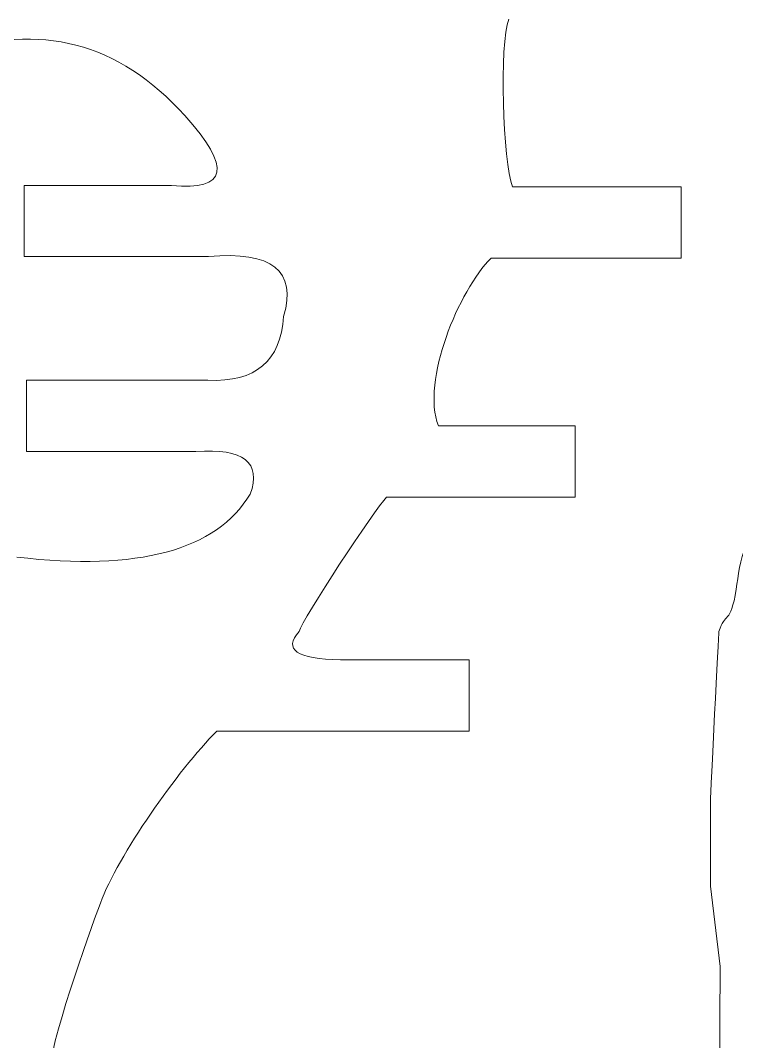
# Model space of a CAD drawing. Header units: inches. Extents: x -250 to 251, y -166 to 168.
# Drawn here: x -115.91 to -87.15, y -128.74 to -87.75 of the extents above; entities that cross this region are included whole.
import ezdxf

# ---------------------------------------------------------------- set-up
doc = ezdxf.new("R2010")
doc.units = ezdxf.units.IN
doc.header["$MEASUREMENT"] = 0
doc.layers.add('Layer 1', color=7, linetype='Continuous')

msp = doc.modelspace()

# ---------------------------------------------------------------- linework, layer by layer
at = {"layer": 'Layer 1', "color": 1, "lineweight": 9}
for points, knots in [([(-94.925, -142.417), (-93.098, -142.762), (-91.097, -141.13), (-90.027, -139.523), (-90.027, -139.523), (-89.462, -138.675), (-87.861, -135.444), (-87.861, -134.586), (-87.861, -134.586), (-87.861, -134.586), (-87.81, -125.728), (-87.81, -125.728), (-87.81, -125.728), (-87.81, -125.728), (-88.201, -122.501), (-88.201, -122.501), (-88.201, -122.501), (-88.201, -122.501), (-88.201, -119.097), (-88.201, -119.097), (-88.201, -119.097), (-88.201, -118.792), (-87.867, -112.306), (-87.862, -112.288), (-87.862, -112.288), (-87.614, -111.475), (-87.403, -112.044), (-87.167, -110.586), (-87.167, -110.586), (-87.081, -110.057), (-87.013, -109.357), (-86.782, -108.884), (-86.782, -108.884), (-86.575, -108.461), (-85.876, -106.006), (-85.753, -105.479), (-85.753, -105.479), (-85.563, -104.66), (-84.97, -102.573), (-84.965, -102.075), (-84.965, -102.075), (-84.964, -102.015), (-84.291, -98.82), (-84.241, -98.671), (-84.241, -98.671), (-83.687, -97.025), (-80.799, -92.843), (-80.711, -91.692), (-80.711, -91.692), (-82.379, -87.623), (-85.674, -90.746), (-85.648, -81.989), (-85.648, -81.989), (-85.638, -78.877), (-86.752, -78.865), (-88.541, -77.56)], [0, 0, 0, 0, 0.071429, 0.071429, 0.071429, 0.071429, 0.142857, 0.142857, 0.142857, 0.142857, 0.214286, 0.214286, 0.214286, 0.214286, 0.285714, 0.285714, 0.285714, 0.285714, 0.357143, 0.357143, 0.357143, 0.357143, 0.428571, 0.428571, 0.428571, 0.428571, 0.5, 0.5, 0.5, 0.5, 0.571429, 0.571429, 0.571429, 0.571429, 0.642857, 0.642857, 0.642857, 0.642857, 0.714286, 0.714286, 0.714286, 0.714286, 0.785714, 0.785714, 0.785714, 0.785714, 0.857143, 0.857143, 0.857143, 0.857143, 0.928571, 0.928571, 0.928571, 0.928571, 1, 1, 1, 1]), ([(-109.837, -94.374), (-107.589, -94.604), (-107.412, -93.668), (-109.309, -91.567), (-109.309, -91.567), (-111.971, -88.629), (-115.13, -87.804), (-118.785, -89.091), (-118.785, -89.091), (-122.026, -90.692), (-124.54, -93.119), (-126.326, -96.37), (-126.326, -96.37), (-127.947, -97.856), (-128.046, -99.275), (-126.624, -100.628)], [0, 0, 0, 0, 0.25, 0.25, 0.25, 0.25, 0.5, 0.5, 0.5, 0.5, 0.75, 0.75, 0.75, 0.75, 1, 1, 1, 1]), ([(-109.837, -94.374), (-109.837, -94.374), (-115.757, -94.374), (-115.757, -94.374), (-115.757, -94.374), (-115.757, -94.374), (-115.757, -97.234), (-115.757, -97.234), (-115.757, -97.234), (-115.757, -97.234), (-108.355, -97.234), (-108.355, -97.234)], [0, 0, 0, 0, 0.333333, 0.333333, 0.333333, 0.333333, 0.666667, 0.666667, 0.666667, 0.666667, 1, 1, 1, 1]), ([(-97.008, -97.293), (-97.008, -97.293), (-89.376, -97.293), (-89.376, -97.293), (-89.376, -97.293), (-89.376, -97.293), (-89.376, -94.433), (-89.376, -94.433), (-89.376, -94.433), (-89.376, -94.433), (-96.152, -94.433), (-96.152, -94.433)], [0, 0, 0, 0, 0.333333, 0.333333, 0.333333, 0.333333, 0.666667, 0.666667, 0.666667, 0.666667, 1, 1, 1, 1]), ([(-116.056, -109.293), (-111.177, -109.871), (-108.052, -109.029), (-106.679, -106.768), (-106.679, -106.768), (-106.218, -105.49), (-106.944, -104.92), (-108.857, -105.057), (-108.857, -105.057), (-108.857, -105.057), (-115.657, -105.057), (-115.657, -105.057), (-115.657, -105.057), (-115.657, -105.057), (-115.657, -102.197), (-115.657, -102.197), (-115.657, -102.197), (-115.657, -102.197), (-108.378, -102.197), (-108.378, -102.197), (-108.378, -102.197), (-106.464, -102.279), (-105.451, -101.426), (-105.339, -99.638), (-105.339, -99.638), (-104.798, -97.799), (-105.803, -96.997), (-108.355, -97.234)], [0, 0, 0, 0, 0.142857, 0.142857, 0.142857, 0.142857, 0.285714, 0.285714, 0.285714, 0.285714, 0.428571, 0.428571, 0.428571, 0.428571, 0.571429, 0.571429, 0.571429, 0.571429, 0.714286, 0.714286, 0.714286, 0.714286, 0.857143, 0.857143, 0.857143, 0.857143, 1, 1, 1, 1]), ([(-101.209, -106.888), (-101.209, -106.888), (-93.629, -106.888), (-93.629, -106.888), (-93.629, -106.888), (-93.629, -106.888), (-93.629, -104.028), (-93.629, -104.028), (-93.629, -104.028), (-93.629, -104.028), (-99.124, -104.028), (-99.124, -104.028)], [0, 0, 0, 0, 0.333333, 0.333333, 0.333333, 0.333333, 0.666667, 0.666667, 0.666667, 0.666667, 1, 1, 1, 1]), ([(-108.019, -116.276), (-108.019, -116.276), (-97.883, -116.276), (-97.883, -116.276), (-97.883, -116.276), (-97.883, -116.276), (-97.883, -113.416), (-97.883, -113.416), (-97.883, -113.416), (-97.883, -113.416), (-103.053, -113.416), (-103.053, -113.416)], [0, 0, 0, 0, 0.333333, 0.333333, 0.333333, 0.333333, 0.666667, 0.666667, 0.666667, 0.666667, 1, 1, 1, 1]), ([(-108.019, -116.276), (-109.588, -117.844), (-112.001, -121.299), (-112.696, -123.182), (-112.696, -123.182), (-113.187, -124.514), (-114.759, -128.866), (-114.757, -130.161), (-114.757, -130.161), (-114.754, -131.708), (-114.974, -135.914), (-114.77, -137.14), (-114.77, -137.14), (-114.575, -138.32), (-111.756, -143.633), (-110.285, -143.778)], [0, 0, 0, 0, 0.25, 0.25, 0.25, 0.25, 0.5, 0.5, 0.5, 0.5, 0.75, 0.75, 0.75, 0.75, 1, 1, 1, 1])]:
    msp.add_open_spline(points, degree=3, knots=knots, dxfattribs=at)
for points in [[(-96.301, -87.699), (-96.681, -88.677), (-96.532, -93.455), (-96.152, -94.433)], [(-97.008, -97.293), (-98.307, -98.592), (-99.822, -102.23), (-99.124, -104.028)], [(-101.209, -106.888), (-101.656, -107.372), (-104.608, -111.79), (-104.713, -112.288)], [(-104.713, -112.288), (-105.368, -113.008), (-104.815, -113.384), (-103.053, -113.416)]]:
    msp.add_open_spline(points, degree=3, dxfattribs=at)

doc.saveas('drawing.dxf')
